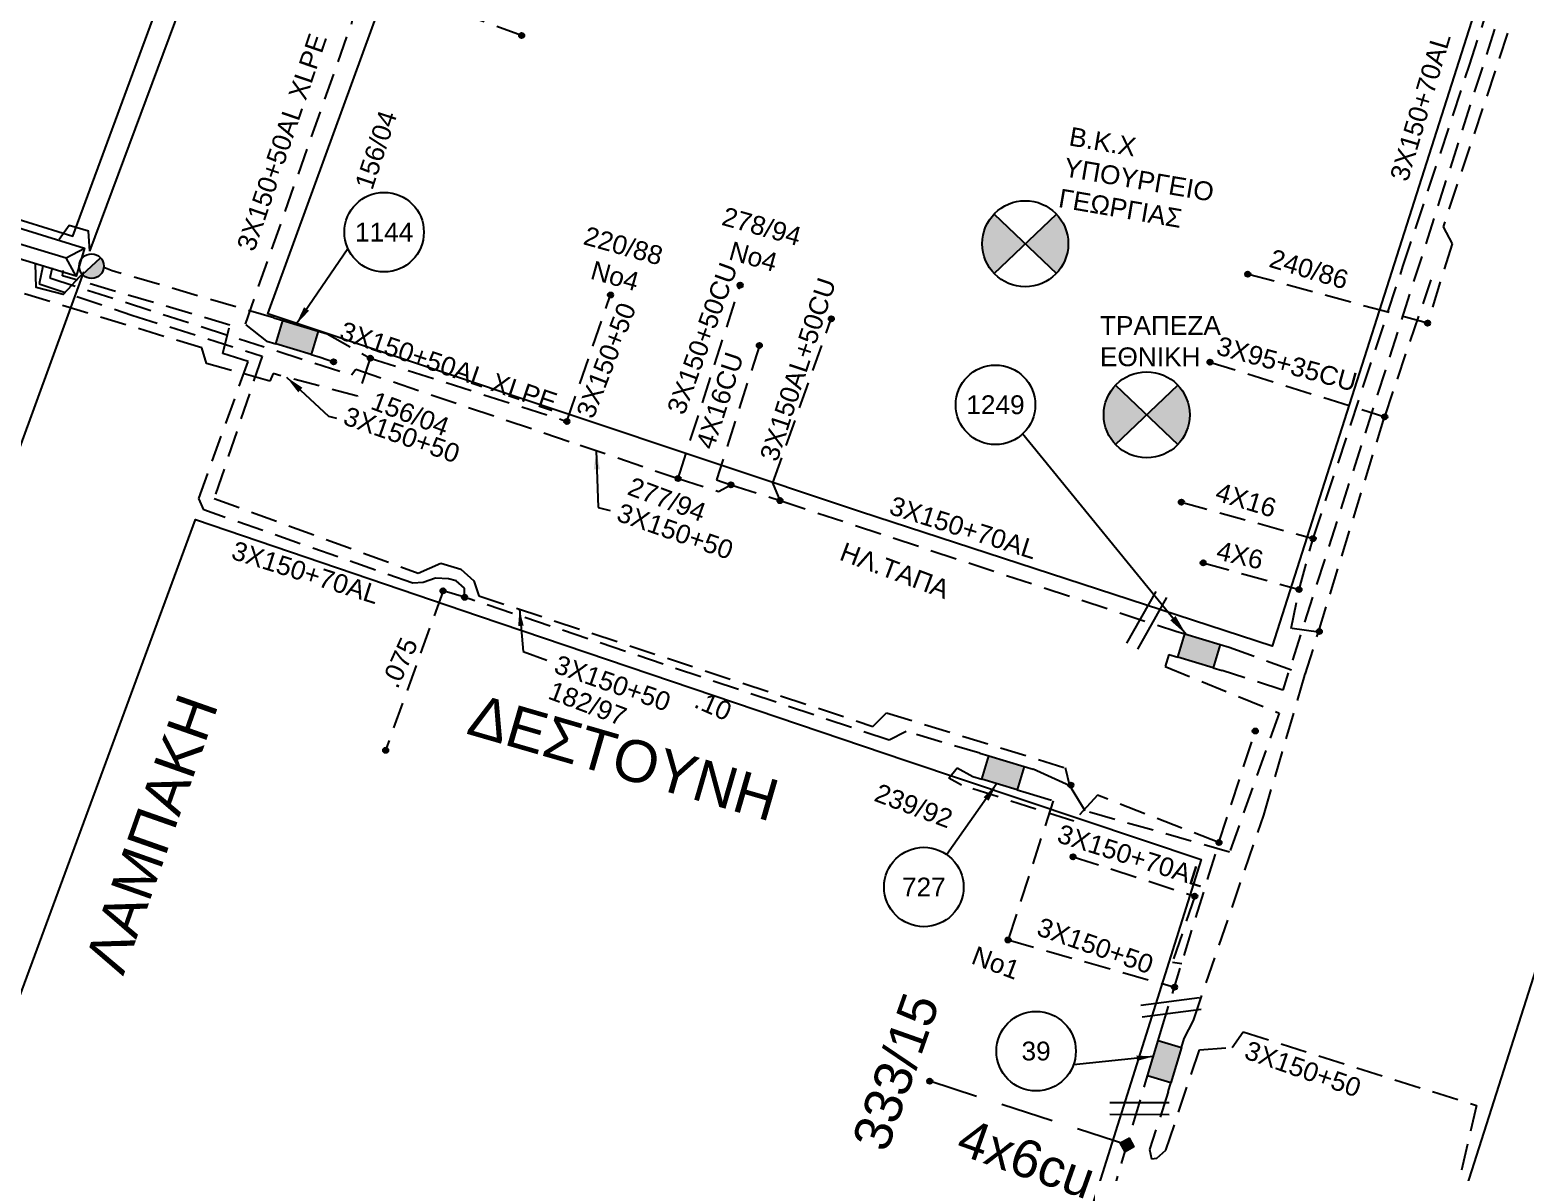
# Model space of a CAD drawing. Header units: millimetres. Extents: x 766 to 1726, y 225 to 629.
# Drawn here: x 1160 to 1231.7, y 329.7 to 384.4 of the extents above; entities that cross this region are included whole.
import ezdxf

# ---------------------------------------------------------------- set-up
doc = ezdxf.new("R2010")
doc.units = ezdxf.units.MM
doc.linetypes.add('DASHED', pattern=[19.05, 12.7, -6.35])
for name, color, linetype in [('Link Box 4 Διευθύνσεων', 7, 'Continuous'), ('Άγνωστα', 7, 'Continuous'), ('Γυμνά εναέρια ΧΤ (3Φ)   4x16CU', 7, 'Continuous'), ('Γυμνά εναέρια ΧΤ και ΦΟΠ (3Φ)   4x50+16AL', 7, 'Continuous'), ('Επιγραφές - Σχήματα', 7, 'Continuous'), ('Καλώδια ΧΤ   3x150+50AL', 7, 'DASHED'), ('Καλώδια ΧΤ   3x150+50CU', 7, 'DASHED'), ('Καλώδια ΧΤ   3x150+70AL', 7, 'DASHED'), ('Καλώδια ΧΤ   3x150AL+50CU', 7, 'DASHED'), ('Καλώδια ΧΤ   3x150AL+50XLPE', 7, 'DASHED'), ('Καλώδια ΧΤ   3x95+35 CU', 7, 'DASHED'), ('Καλώδια ΧΤ   4x16AL', 7, 'DASHED'), ('Συνδέσεις', 7, 'Continuous'), ('Τομή', 7, 'Continuous'), ('Υποσταθμός εναέριος 2 στύλων', 7, 'Continuous'), ('Υποσταθμός πόλεως', 7, 'Continuous'), ('Υπόβαθρο ΔΕΗ', 7, 'Continuous'), ('Υπόγεια Καλώδια Δικτύου ΧΤ   .10', 7, 'DASHED'), ('Υπόγεια καλώδια Παροχών ΧΤ   .075', 7, 'DASHED'), ('Υπόγεια καλώδια Παροχών ΧΤ   .10', 7, 'DASHED'), ('Υπόγεια καλώδια Παροχών ΧΤ   4x50AL', 7, 'DASHED'), ('Υπόγεια καλώδια Παροχών ΧΤ   4x6', 7, 'DASHED')]:
    doc.layers.add(name, color=color, linetype=linetype)
doc.styles.get("Standard").update_dxf_attribs({"font": 'arial.ttf'})
doc.linetypes.add('SYN_LINE', pattern='A,0.5,-0.0001,["/\\/\\/\\/",Standard,S=0.1,R=0,X=0,Y=-0.05],-0.25', length=0.7501)
doc.dimstyles.new('ISO-25', dxfattribs={"dimtxt": 2.5, "dimasz": 2.5, "dimexe": 1.25, "dimexo": 0.625, "dimtad": 1, "dimtxsty": 'Standard', "dimcen": 2.5, "dimadec": 0, "dimazin": 0, "dimtfac": 1, "dimtmove": 0, "dimatfit": 3, "dimfxl": 1, "dimarcsym": 0})

# ---------------------------------------------------------------- blocks, each defined once
blk = doc.blocks.new('ΥΠΟΣΤΑΘΜΟΣ ΕΝΑΕΡΙΟΣ ΕΠΙ 2 ΣΤΥΛΩΝ')
at = {"layer": 'Υποσταθμός εναέριος 2 στύλων', "linetype": 'Continuous'}
for points in [[(-11.97, -2.11, 0.574793), (-8.45, -0.07, 0.268822), (-9.64, 1.98)], [(9.68, -2.15, 0.574793), (13.19, -0.1, 0.268822), (12.01, 1.95)]]:
    blk.add_hatch(color=256, dxfattribs=at).paths.add_polyline_path(points)
for p, q in [((-11.97, -2.11), (-9.64, 1.98)), ((9.68, -2.15), (12.01, 1.95))]:
    blk.add_line(p, q, dxfattribs=at)
for centre in [(-10.81, -0.07), (10.84, -0.1)]:
    blk.add_circle(centre, 2.36, dxfattribs=at)
at = {"layer": 'Υποσταθμός πόλεως', "linetype": 'Continuous', "ltscale": 40}
blk.add_lwpolyline([(-8.57, 2.82), (8.57, 2.82), (8.57, -2.82), (-8.57, -2.82)], close=True, dxfattribs=at)
for points in [[(-5.75, 0), (-8.57, 2.82)], [(-8.57, -2.82), (-5.75, 0)], [(-5.75, 0), (5.75, 0)], [(5.75, 0), (8.57, 2.82)], [(8.57, -2.82), (5.75, 0)]]:
    blk.add_lwpolyline(points, dxfattribs=at)
at = {"layer": 'Υποσταθμός εναέριος 2 στύλων', "ltscale": 40, "flags": 1}
for tag, p in [('ΜΕΤΑΣΧΗΜΑΤΙΣΜΟΣ', (14.09, 2.51)), ('ΙΣΧΥΣ', (14.07, -0.28)), ('ΑΡΙΘΜΟΣ', (14.19, -3))]:
    blk.add_attdef(tag, p, '', height=1.8, dxfattribs=at)
blk = doc.blocks.new('LINK BOX 4 ΑΝΑΧΩΡΗΣΕΩΝ_')
at = {"layer": 'Link Box 4 Διευθύνσεων', "ltscale": 40}
blk.add_hatch(color=256, dxfattribs=at).paths.add_polyline_path([(-3.54, 0), (-3.54, -4.67), (3.54, -4.67), (3.54, 0)])
for p, q in [((-3.54, 0), (-5.33, 0)), ((5.33, 0), (3.54, 0)), ((-3.54, -4.67), (-5.33, -4.67)), ((5.33, -4.67), (3.54, -4.67))]:
    blk.add_line(p, q, dxfattribs=at)
blk.add_lwpolyline([(-3.54, -4.67), (-3.54, 0), (3.54, 0), (3.54, -4.67)], close=True, dxfattribs=at)
blk = doc.blocks.new('ΤΟΜΗ')
at = {"layer": 'Τομή', "ltscale": 40}
for p, q in [((-5.68, 0), (5.68, 0)), ((5.68, -2.33), (-5.68, -2.33))]:
    blk.add_line(p, q, dxfattribs=at)
blk = doc.blocks.new('_ΣΥΝΔΕΣΗ')
at = {"layer": 'Συνδέσεις', "linetype": 'SYN_LINE', "ltscale": 40}
blk.add_hatch(color=256, dxfattribs=at).paths.add_polyline_path([(0.5, -0.01, 1), (-0.5, -0.01, 1)])
at = {"layer": 'Συνδέσεις'}
blk.add_circle((0, -0.01), 0.5, dxfattribs=at)
blk = doc.blocks.new('TSONTA XT1')
at = {"ltscale": 40}
h = blk.add_hatch(color=256, dxfattribs=at)
h.dxf.hatch_style = 1
h.paths.add_polyline_path([(595.96, 2487.66), (597.07, 2488.77), (595.96, 2489.87), (594.85, 2488.77)])
blk.add_lwpolyline([(594.85, 2488.77), (595.96, 2489.87), (597.07, 2488.77), (595.96, 2487.66)], close=True, dxfattribs=at)

msp = doc.modelspace()

# ---------------------------------------------------------------- hatches: boundary and pattern name
at = {"layer": 'Επιγραφές - Σχήματα'}
h = msp.add_hatch(color=1, dxfattribs=at)
h.paths.add_polyline_path([(1207.753, 374.155), (1206.26, 375.576, 0.192459), (1205.692, 374.155, 0.192459), (1206.26, 372.735)])
h.paths.add_polyline_path([(1209.814, 374.155, 0.192459), (1209.246, 375.576), (1207.753, 374.155), (1209.246, 372.735, 0.192459)])
h = msp.add_hatch(color=1, dxfattribs=at)
h.paths.add_polyline_path([(1206.26, 375.576, 0.192459), (1205.692, 374.155, 0.192459), (1206.26, 372.735), (1207.753, 374.155)])
h.paths.add_polyline_path([(1209.814, 374.155, 0.192459), (1209.246, 375.576), (1207.753, 374.155), (1209.246, 372.735, 0.192459)])
h = msp.add_hatch(color=1, dxfattribs=at)
h.paths.add_polyline_path([(1213.575, 365.955), (1212.082, 367.376, 0.192459), (1211.514, 365.955, 0.192459), (1212.082, 364.535)])
h.paths.add_polyline_path([(1215.635, 365.955, 0.192459), (1215.068, 367.376), (1213.575, 365.955), (1215.068, 364.535, 0.192459)])
h = msp.add_hatch(color=1, dxfattribs=at)
h.paths.add_polyline_path([(1212.082, 367.376, 0.192459), (1211.514, 365.955, 0.192459), (1212.082, 364.535), (1213.575, 365.955)])
h.paths.add_polyline_path([(1215.068, 367.376), (1213.575, 365.955), (1215.068, 364.535, 0.192459), (1215.635, 365.955, 0.192459)])

# ---------------------------------------------------------------- linework, layer by layer
at = {"layer": 'Άγνωστα', "color": 133, "linetype": 'DASHED', "ltscale": 0.1}
msp.add_lwpolyline([(1171.74, 370.603), (1171.74, 370.603), (1163.984, 372.853), (1163.585, 373.012)], dxfattribs=at)
at = {"layer": 'Άγνωστα', "color": 1, "linetype": 'DASHED', "ltscale": 0.1}
msp.add_lwpolyline([(1217.53, 354.815), (1221.168, 353.506)], dxfattribs=at)
at = {"layer": 'Άγνωστα', "color": 1}
msp.add_lwpolyline([(1209.891, 348.177), (1208.133, 348.978)], dxfattribs=at)
at = {"layer": 'Γυμνά εναέρια ΧΤ (3Φ)   4x16CU', "color": 173, "linetype": 'DASHED', "ltscale": 0.1}
msp.add_lwpolyline([(1195.008, 369.285), (1192.958, 362.838), (1193.647, 362.605)], dxfattribs=at)
at = {"layer": 'Γυμνά εναέρια ΧΤ και ΦΟΠ (3Φ)   4x50+16AL', "color": 133, "ltscale": 140}
for points in [[(1162.912, 373.793), (1173.248, 401.571), (1180.567, 421.359)], [(1162.912, 373.793), (1162.849, 374.756), (1161.927, 375.029), (1161.438, 374.365)]]:
    msp.add_lwpolyline(points, dxfattribs=at)
at = {"layer": 'Γυμνά εναέρια ΧΤ και ΦΟΠ (3Φ)   4x50+16AL', "color": 27, "ltscale": 10}
for points in [[(1147.874, 332.993), (1154.09, 349.425), (1162.626, 372.79)], [(1162.626, 372.79), (1161.639, 371.715), (1160.336, 372.063), (1160.308, 373.197)]]:
    msp.add_lwpolyline(points, dxfattribs=at)
at = {"layer": 'Επιγραφές - Σχήματα', "color": 1}
for points in [[(1206.26, 372.735), (1209.246, 375.576)], [(1206.26, 375.576), (1209.246, 372.735)], [(1212.082, 364.535), (1215.068, 367.376)], [(1212.082, 367.376), (1215.068, 364.535)]]:
    msp.add_lwpolyline(points, dxfattribs=at)
at = {"layer": 'Επιγραφές - Σχήματα'}
for centre in [(1177.02, 374.711), (1206.326, 366.433), (1202.892, 343.328), (1208.273, 335.462)]:
    msp.add_circle(centre, 1.905, dxfattribs=at)
at = {"layer": 'Επιγραφές - Σχήματα', "color": 1}
for centre in [(1207.753, 374.155), (1213.575, 365.955)]:
    msp.add_circle(centre, 2.061, dxfattribs=at)
at = {"layer": 'Καλώδια ΧΤ   3x150+50AL', "color": 27, "ltscale": 0.1}
msp.add_lwpolyline([(1172.451, 411.309), (1179.165, 408.471), (1183.1, 418.283), (1196.571, 412.584), (1208.675, 407.165), (1220.492, 402.211), (1220.868, 402.939), (1228.728, 400.081), (1227.866, 397.52), (1235.251, 394.641), (1234.057, 391.475), (1233.106, 391.011), (1232.687, 389.664), (1227.781, 374.965), (1228.211, 374.144), (1227.037, 370.351), (1218.422, 372.697)], dxfattribs=at)
at = {"layer": 'Καλώδια ΧΤ   3x150+50AL', "color": 133, "ltscale": 0.1}
msp.add_lwpolyline([(1217.019, 393.17), (1219.386, 399.119), (1220.356, 398.756), (1224.368, 397.177), (1229.671, 395.009), (1233.411, 393.473), (1233.583, 393.043), (1232.938, 392.292), (1232.573, 391.691), (1220.098, 352.766), (1217.194, 353.698)], dxfattribs=at)
at = {"layer": 'Καλώδια ΧΤ   3x150+50AL', "color": 1, "ltscale": 0.1}
for points in [[(1160.66, 373.084), (1160.48, 372.24), (1164.931, 370.738), (1171.17, 368.77), (1168.872, 361.944), (1178.645, 358.376), (1179.74, 358.842), (1180.696, 358.563), (1181.325, 358.004), (1181.558, 357.282), (1200.454, 351.028), (1201.108, 351.681), (1209.682, 349.039)], [(1215.369, 336.065), (1215.812, 336.933), (1219.188, 346.778), (1221.168, 353.506), (1221.805, 355.538), (1224.985, 365.865), (1227.208, 372.423)], [(1214.643, 354.464), (1214.453, 353.901), (1219.917, 351.665), (1217.545, 345)], [(1217.545, 345), (1210.633, 346.973), (1209.891, 348.177), (1209.682, 349.039)], [(1214.603, 333.513), (1213.715, 330.754), (1213.799, 330.306), (1214.065, 330.334), (1214.499, 330.726), (1216.098, 335.519), (1217.667, 335.645), (1218.199, 336.387), (1229.387, 332.858), (1228.34, 328.352), (1243.444, 325.762)]]:
    msp.add_lwpolyline(points, dxfattribs=at)
at = {"layer": 'Καλώδια ΧΤ   3x150+50AL', "color": 85, "ltscale": 0.1}
for points in [[(1214.252, 336.4), (1217.04, 345.46), (1218.779, 350.805)], [(1207.797, 347.86), (1209.095, 347.465), (1206.931, 340.79), (1214.908, 338.532)]]:
    msp.add_lwpolyline(points, dxfattribs=at)
at = {"layer": 'Καλώδια ΧΤ   3x150+50AL', "color": 85, "linetype": 'DASHED', "ltscale": 0.1}
msp.add_lwpolyline([(1217.04, 345.46), (1211.216, 347.725), (1210.083, 346.487), (1204.694, 348.202), (1204.088, 348.544), (1204.483, 349.044), (1205.246, 348.626)], dxfattribs=at)
at = {"layer": 'Καλώδια ΧΤ   3x150+50CU', "color": 173, "ltscale": 0.1}
msp.add_lwpolyline([(1191.112, 362.904), (1194.087, 372.171)], dxfattribs=at)
at = {"layer": 'Καλώδια ΧΤ   3x150+70AL', "color": 1, "ltscale": 0.1}
msp.add_lwpolyline([(1221.805, 355.538), (1220.504, 355.723), (1220.878, 357.587), (1221.55, 360.024), (1225.858, 373.056), (1229.047, 382.704), (1232.061, 392.001), (1232.658, 392.921), (1235.584, 400.685)], dxfattribs=at)
at = {"layer": 'Καλώδια ΧΤ   3x150+70AL', "color": 173, "ltscale": 0.1}
for points in [[(1161.113, 372.996), (1160.995, 372.513), (1175.458, 367.869), (1175.659, 368.143), (1186.412, 364.505), (1191.112, 362.904), (1193.048, 362.283), (1193.647, 362.605)], [(1193.647, 362.605), (1195.999, 361.848), (1214.978, 355.581)]]:
    msp.add_lwpolyline(points, dxfattribs=at)
at = {"layer": 'Καλώδια ΧΤ   3x150+70AL', "color": 85, "ltscale": 0.1}
for points in [[(1180.876, 357.214), (1180.869, 357.646), (1180.479, 358.004), (1180.105, 358.101), (1179.487, 358.134), (1178.885, 357.923), (1178.397, 357.89), (1168.375, 361.399), (1168.131, 361.951), (1170.502, 368.507), (1169.296, 368.891), (1169.625, 370.26), (1161.607, 372.62), (1161.637, 372.865)], [(1210.049, 344.779), (1215.88, 342.891), (1214.811, 339.73), (1215.256, 339.664)]]:
    msp.add_lwpolyline(points, dxfattribs=at)
at = {"layer": 'Καλώδια ΧΤ   3x150AL+50CU', "color": 173, "ltscale": 0.1}
msp.add_lwpolyline([(1195.999, 361.848), (1195.655, 362.696), (1198.456, 370.56)], dxfattribs=at)
at = {"layer": 'Καλώδια ΧΤ   3x150AL+50XLPE', "color": 6, "ltscale": 0.1}
for points in [[(1171.405, 369.485), (1170.369, 370.305), (1175.45, 384.673), (1175.761, 385.916), (1175.676, 386.403), (1175.676, 386.891), (1175.973, 387.188), (1176.355, 387.209)], [(1183.612, 384.135), (1176.079, 386.848), (1176.355, 387.209), (1176.673, 387.612), (1183.612, 385.068)]]:
    msp.add_lwpolyline(points, dxfattribs=at)
at = {"layer": 'Καλώδια ΧΤ   3x150AL+50XLPE', "color": 30, "ltscale": 0.1}
for points in [[(1176.359, 368.669), (1175.751, 366.846), (1171.703, 367.93), (1171.536, 367.576), (1168.511, 368.41), (1168.276, 369.16), (1157.813, 372.355), (1158.182, 373.626)], [(1174.292, 369.837), (1176.359, 368.669), (1185.783, 365.642), (1187.874, 371.702)], [(1173.956, 368.719), (1174.594, 368.5)]]:
    msp.add_lwpolyline(points, dxfattribs=at)
at = {"layer": 'Καλώδια ΧΤ   3x95+35 CU', "color": 1, "ltscale": 0.1}
msp.add_lwpolyline([(1216.607, 368.486), (1224.985, 365.865)], dxfattribs=at)
at = {"layer": 'Καλώδια ΧΤ   4x16AL', "color": 1, "linetype": 'DASHED', "ltscale": 0.1}
msp.add_lwpolyline([(1215.238, 361.777), (1221.55, 360.024)], dxfattribs=at)
at = {"layer": 'Υπόβαθρο ΔΕΗ'}
for points in [[(1123.464, 424.322), (1119.677, 415.858), (1115.75, 407.212), (1111.823, 398.47), (1108.921, 391.853), (1114.981, 389.899), (1142.669, 380.563), (1162.1, 374.517), (1177.37, 415.943), (1156.773, 424.322), (1128.909, 436.098), (1123.47, 424.322)], [(1186.392, 411.759), (1199.197, 406.41), (1211.418, 401.247), (1231.673, 392.833), (1229.249, 385.149), (1219.591, 354.867), (1199.853, 361.308), (1171.438, 370.803), (1186.392, 411.759)], [(1242.711, 326.433), (1259.569, 378.621), (1246.354, 383.658), (1228.898, 328.969), (1242.711, 326.433)], [(1210.451, 326.433), (1186.662, 249.904), (1137.618, 261.993), (1134.542, 268.14), (1155.247, 326.433), (1167.983, 360.946), (1181.588, 356.308), (1202.033, 349.389), (1216.179, 344.652), (1210.451, 326.433)]]:
    msp.add_lwpolyline(points, dxfattribs=at)
at = {"layer": 'Υπόγεια Καλώδια Δικτύου ΧΤ   .10', "color": 30, "ltscale": 0.1}
msp.add_lwpolyline([(1199.575, 289.733), (1200.853, 292.92), (1211.294, 326.433), (1213.486, 333.848)], dxfattribs=at)
at = {"layer": 'Υπόγεια καλώδια Παροχών ΧΤ   .075', "color": 85, "ltscale": 0.1}
msp.add_lwpolyline([(1179.845, 357.523), (1177.092, 349.881)], dxfattribs=at)
at = {"layer": 'Υπόγεια καλώδια Παροχών ΧΤ   .10', "color": 85, "ltscale": 0.1}
msp.add_lwpolyline([(1205.581, 349.744), (1202.047, 350.774), (1201.224, 350.363), (1180.876, 357.214), (1179.845, 357.523)], dxfattribs=at)
at = {"layer": 'Υπόγεια καλώδια Παροχών ΧΤ   4x6', "color": 1, "ltscale": 0.1}
msp.add_lwpolyline([(1216.284, 358.863), (1220.878, 357.587)], dxfattribs=at)
at = {"layer": 'Υπόγεια καλώδια Παροχών ΧΤ   4x6', "color": 30, "ltscale": 0.2}
msp.add_lwpolyline([(1212.667, 330.95), (1203.178, 334.023)], dxfattribs=at)

# ---------------------------------------------------------------- block references
at = {"layer": 'Link Box 4 Διευθύνσεων'}
for p, xscale, yscale, zscale, rotation in [((1172.68, 369.102), 0.2500000000000508, 0.2500000000000508, 0.2500000000000508, 163.2912985051709), ((1215.919, 354.081), 0.2500000000000508, 0.2500000000000508, 0.2500000000000508, 163.2912985051709), ((1206.521, 348.243), 0.2500000000000508, 0.2500000000000508, 0.2500000000000508, 163.2912985051709), ((1214.986, 334.789), 0.2500000000000835, 0.2500000000000835, 0.2500000000000835, 253.291298505146)]:
    msp.add_blockref('LINK BOX 4 ΑΝΑΧΩΡΗΣΕΩΝ_', p, dxfattribs=dict(at, xscale=xscale, yscale=yscale, zscale=zscale, rotation=rotation))
at = {"layer": 'Συνδέσεις', "xscale": 0.25, "yscale": 0.25, "zscale": 0.25}
for p in [(1183.612, 384.135), (1218.422, 372.697), (1194.087, 372.171), (1187.874, 371.702), (1198.456, 370.56), (1227.037, 370.351), (1195.008, 369.285), (1174.594, 368.5), (1176.359, 368.672), (1216.607, 368.486), (1185.783, 365.642), (1224.985, 365.865), (1191.112, 362.904), (1193.647, 362.605), (1195.999, 361.848), (1215.238, 361.777), (1221.55, 360.024), (1216.284, 358.863), (1220.878, 357.587), (1179.845, 357.523), (1180.876, 357.214), (1221.849, 355.572), (1218.779, 350.805), (1177.092, 349.881), (1209.94, 348.216), (1217.04, 345.46), (1210.049, 344.779), (1215.88, 342.891), (1206.931, 340.79), (1214.908, 338.532), (1203.178, 334.023)]:
    msp.add_blockref('_ΣΥΝΔΕΣΗ', p, dxfattribs=at)
at = {"layer": 'Συνδέσεις', "xscale": 0.3075184835441075, "yscale": 0.3075184835441075, "zscale": 0.3075184835441075, "rotation": 343.8858906480424}
msp.add_blockref('TSONTA XT1', (824.148, -353.434), dxfattribs=at)
at = {"layer": 'Τομή'}
for p, xscale, yscale, zscale, rotation in [((1213.83, 355.96), 0.2500000000001401, 0.2500000000001401, 0.2500000000001401, 240.493522901976), ((1214.698, 337.85), 0.2500000000001064, 0.2500000000001064, 0.2500000000001064, 7.384038706014601), ((1213.23, 333.003), 0.2500000000000726, 0.2500000000000726, 0.2500000000000726, 359.9415103821287)]:
    msp.add_blockref('ΤΟΜΗ', p, dxfattribs=dict(at, xscale=xscale, yscale=yscale, zscale=zscale, rotation=rotation))
at = {"layer": 'Υποσταθμός εναέριος 2 στύλων', "xscale": 0.2500000000000771, "yscale": 0.2500000000000771, "zscale": 0.2500000000000771, "rotation": 342.9999999999999}
msp.add_blockref('ΥΠΟΣΤΑΘΜΟΣ ΕΝΑΕΡΙΟΣ ΕΠΙ 2 ΣΤΥΛΩΝ', (1160.41, 373.897), dxfattribs=at)

# ---------------------------------------------------------------- texts
at = {"layer": 'Γυμνά εναέρια ΧΤ (3Φ)   4x16CU', "color": 7, "insert": (1191.947, 364.516), "char_height": 0.9, "width": 84.18588, "attachment_point": 1, "rotation": 72.08137}
msp.add_mtext('4X16CU', dxfattribs=at)
at = {"layer": 'Επιγραφές - Σχήματα', "color": 7, "insert": (1175.597, 376.967), "char_height": 0.9, "width": 84.18588, "attachment_point": 1, "rotation": 71.75225}
msp.add_mtext('156/04', dxfattribs=at)
at = {"layer": 'Επιγραφές - Σχήματα', "attachment_point": 1}
for s, insert, char_height, width, rotation in [('{\\C1;Β.Κ.Χ\\PΥΠΟΥΡΓΕΙΟ\\PΓΕΩΡΓΙΑΣ}', (1209.957, 379.76), 0.9, 5.55798, 350.27827), ('ΛΑΜΠΑΚΗ', (1162.624, 339.691), 2, 7.08446, 70.63008), ('ΔΕΣΤΟΥΝΗ', (1181.464, 352.613), 2, 7.79552, 343.85541)]:
    msp.add_mtext(s, dxfattribs=dict(at, insert=insert, char_height=char_height, width=width, rotation=rotation))
at = {"layer": 'Επιγραφές - Σχήματα', "color": 7, "char_height": 0.9, "attachment_point": 5}
for s, insert, rotation in [('\\A1;278/94\\PΝο4', (1194.919, 374.259), 344.44747), ('\\A1;220/88\\PΝο4', (1188.286, 373.33), 344.44747), ('240/86', (1221.353, 372.933), 343.29528), ('156/04', (1178.27, 366), 339.44605), ('277/94', (1190.579, 361.899), 339.44605), ('ΗΛ.ΤΑΠΑ', (1201.501, 358.495), 339.44605), ('182/97', (1186.777, 352.113), 339.44605), ('239/92', (1202.406, 347.216), 339.44605), ('No1', (1206.342, 339.692), 339.44605)]:
    msp.add_mtext(s, dxfattribs=dict(at, insert=insert, rotation=rotation))
at = {"layer": 'Επιγραφές - Σχήματα', "char_height": 0.9}
for s, insert, width, attachment_point in [('1144', (1177.02, 374.711), 1.13395, 5), ('{\\C1;ΤΡΑΠΕΖΑ ΕΘΝΙΚΗ}', (1211.333, 370.687), 2.23082, 1), ('1249', (1206.326, 366.433), 1.13395, 5), ('727', (1202.892, 343.328), 1.13395, 5), ('39', (1208.273, 335.462), 1.13395, 5)]:
    msp.add_mtext(s, dxfattribs=dict(at, insert=insert, width=width, attachment_point=attachment_point))
at = {"layer": 'Καλώδια ΧΤ   3x150+50AL', "color": 7, "char_height": 0.9, "width": 84.18588, "attachment_point": 1}
for insert, rotation in [((1186.204, 366.04), 68.91625), ((1175.291, 366.374), 340.76548), ((1188.399, 361.75), 340.76548), ((1185.399, 354.472), 340.76548), ((1208.538, 341.892), 340.76548), ((1218.49, 335.984), 340.76548)]:
    msp.add_mtext('3X150+50', dxfattribs=dict(at, insert=insert, rotation=rotation))
at = {"layer": 'Καλώδια ΧΤ   3x150+50CU', "color": 7, "insert": (1190.554, 366.206), "char_height": 0.9, "width": 84.18588, "attachment_point": 1, "rotation": 70.0994}
msp.add_mtext('3X150+50CU', dxfattribs=at)
at = {"layer": 'Καλώδια ΧΤ   3x150+70AL', "color": 7, "char_height": 0.9, "width": 84.18588, "attachment_point": 1}
for insert, rotation in [((1225.218, 377.339), 73.46104), ((1201.44, 362.079), 342.48832), ((1169.906, 359.931), 342.48832), ((1209.49, 346.354), 342.48832)]:
    msp.add_mtext('3X150+70AL', dxfattribs=dict(at, insert=insert, rotation=rotation))
at = {"layer": 'Καλώδια ΧΤ   3x150AL+50CU', "color": 7, "insert": (1195.008, 363.939), "char_height": 0.9, "width": 84.18588, "attachment_point": 1, "rotation": 71.90228}
msp.add_mtext('3X150AL+50CU', dxfattribs=at)
at = {"layer": 'Καλώδια ΧΤ   3x150AL+50XLPE', "color": 7, "char_height": 0.9, "width": 84.18588, "attachment_point": 1}
for insert, rotation in [((1169.937, 374.021), 71.17746), ((1175.112, 370.457), 341.17746)]:
    msp.add_mtext('3X150+50AL XLPE', dxfattribs=dict(at, insert=insert, rotation=rotation))
at = {"layer": 'Καλώδια ΧΤ   3x95+35 CU', "color": 7, "insert": (1217.091, 369.736), "char_height": 0.9, "width": 84.18588, "attachment_point": 1, "rotation": 344.75712}
msp.add_mtext('3X95+35CU', dxfattribs=at)
at = {"layer": 'Καλώδια ΧΤ   4x16AL', "color": 7, "insert": (1217.064, 362.737), "char_height": 0.9, "width": 84.18588, "attachment_point": 1, "rotation": 343.05196}
msp.add_mtext('4X16', dxfattribs=at)
at = {"layer": 'Υπόγεια καλώδια Παροχών ΧΤ   .075', "color": 7, "insert": (1176.841, 353.149), "char_height": 0.9, "width": 84.18588, "attachment_point": 1, "rotation": 65.75409}
msp.add_mtext('.075', dxfattribs=at)
at = {"layer": 'Υπόγεια καλώδια Παροχών ΧΤ   .10', "color": 7, "insert": (1192.177, 352.791), "char_height": 0.9, "width": 84.18588, "attachment_point": 1, "rotation": 336.31516}
msp.add_mtext('.10', dxfattribs=at)
at = {"layer": 'Υπόγεια καλώδια Παροχών ΧΤ   4x50AL', "color": 7, "ltscale": 0.2, "char_height": 1.8, "attachment_point": 1}
for s, insert, rotation in [('333/15', (1199.413, 331.156), 70.56099), ('4x6cu', (1204.955, 332.284), 340.49309)]:
    msp.add_mtext_dynamic_manual_height_columns(s, width=1.8, gutter_width=12.5, heights=[0.118], dxfattribs=dict(at, insert=insert, rotation=rotation))
at = {"layer": 'Υπόγεια καλώδια Παροχών ΧΤ   4x6', "color": 7, "insert": (1217.065, 359.922), "char_height": 0.9, "width": 84.18588, "attachment_point": 1, "rotation": 346.82417}
msp.add_mtext('4X6', dxfattribs=at)

# ---------------------------------------------------------------- leaders
at = {"layer": 'Επιγραφές - Σχήματα'}
for points, override in [([(1172.794, 370.286), (1175.287, 373.921)], {"dimasz": 0.9, "dimgap": 0.625, "dimtad": 0}), ([(1172.346, 367.758), (1174.348, 365.888), (1174.744, 365.798)], {"dimasz": 0.9, "dimgap": 0.625, "dimtad": 0}), ([(1215.465, 355.435), (1207.628, 365.043)], {"dimasz": 1, "dimgap": 0.625, "dimtad": 0}), ([(1187.19, 364.24), (1187.275, 361.509), (1187.849, 361.366)], {"dimasz": 0.9, "dimgap": 0.625, "dimtad": 0}), ([(1183.507, 356.637), (1183.688, 354.61), (1184.816, 354.198)], {"dimasz": 0.8, "dimgap": 0.625, "dimtad": 0}), ([(1206.395, 348.281), (1203.995, 344.881)], {"dimasz": 0.9, "dimgap": 0.625, "dimtad": 0}), ([(1213.893, 335.206), (1210.062, 334.814)], {"dimasz": 0.8, "dimgap": 0.625, "dimtad": 0})]:
    msp.add_leader(points, dimstyle='ISO-25', override=override, dxfattribs=at)

doc.saveas('drawing.dxf')
